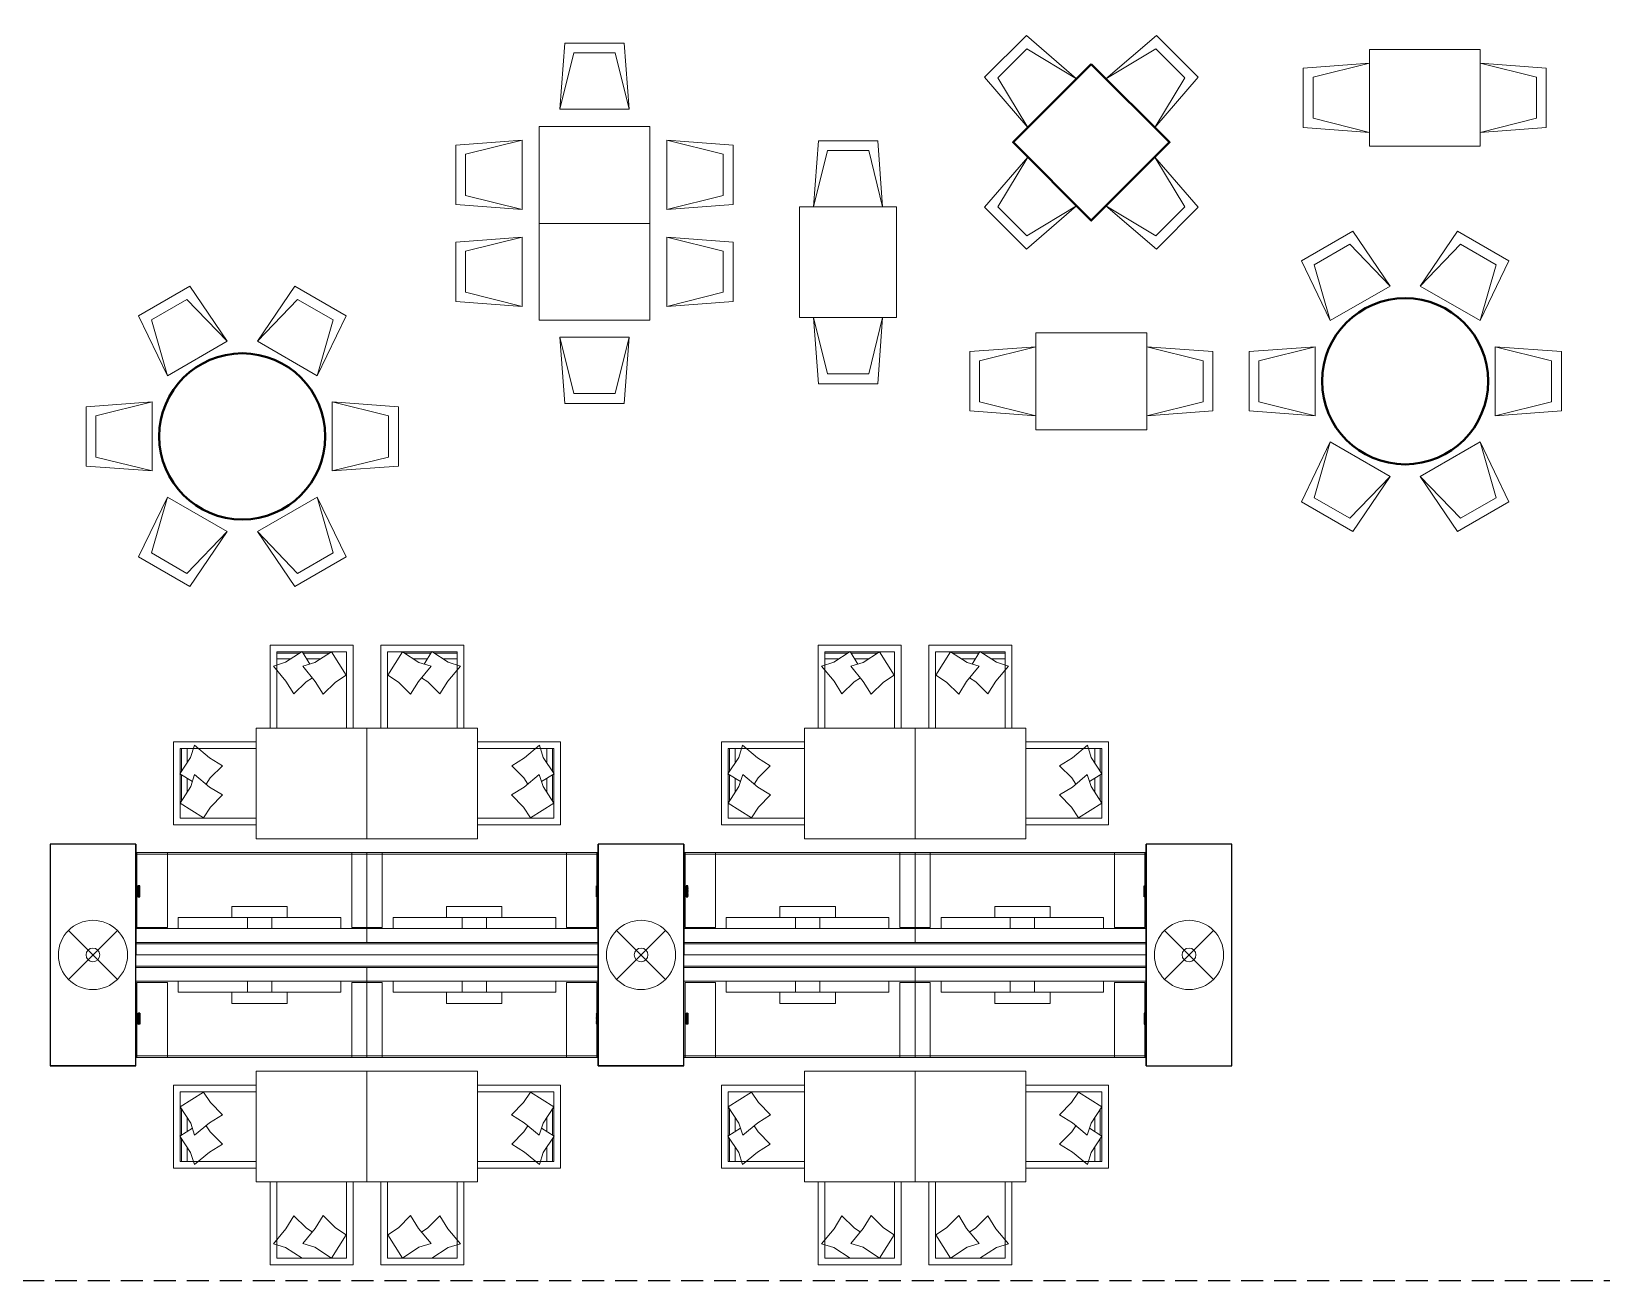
# Model space of a CAD drawing. Header units: millimetres. Extents: x 38967 to 51721, y 49836 to 53207.
# Drawn here: x 47547 to 48681, y 50767 to 51669 of the extents above; entities that cross this region are included whole.
import ezdxf

# ---------------------------------------------------------------- set-up
doc = ezdxf.new("R2010")
doc.units = ezdxf.units.MM
doc.header["$LTSCALE"] = 5
doc.linetypes.add('HIDDEN2', pattern=[4.7625, 3.175, -1.5875])
for name, color, linetype in [('elev3', 8, 'Continuous'), ('trace_down', 8, 'HIDDEN2'), ('ZF_OLCU', 8, 'Continuous')]:
    doc.layers.add(name, color=color, linetype=linetype)
for name, color, linetype, lineweight in [('Zf_', 1, 'Continuous', 40), ('Zf_AYDINLATMA', 6, 'Continuous', 9), ('zf_tefris', 84, 'Continuous', 5)]:
    doc.layers.add(name, color=color, linetype=linetype, lineweight=lineweight)
pattern_1 = [(135, (208161.31133, -326859.04429), (0.08838834765, 0.08838834765), [])]
pattern_2 = [(45, (-111789.42523, -326859.04429), (-0.08838834765, 0.08838834765), [])]
pattern_3 = [(135, (207765.26649, -326859.04429), (0.08838834765, 0.08838834765), [])]
pattern_4 = [(45, (-112185.47006, -326859.04429), (-0.08838834765, 0.08838834765), [])]

msp = doc.modelspace()

# ---------------------------------------------------------------- hatches: boundary and pattern name
at = {"layer": 'ZF_OLCU'}
h = msp.add_hatch(dxfattribs=at)
h.set_pattern_fill('ANSI31', color=256, angle=180, style=0)
h.set_pattern_definition(pattern_3)
h.paths.add_polyline_path([(47623.6, 51043.9), (47624.9, 51043.9), (47624.9, 51051.9), (47623.6, 51051.9)])
h = msp.add_hatch(dxfattribs=at)
h.set_pattern_fill('ANSI31', color=256, style=0)
h.set_pattern_definition(pattern_4)
h.paths.add_polyline_path([(47956.2, 51043.9), (47954.9, 51043.9), (47954.9, 51051.9), (47956.2, 51051.9)])
h = msp.add_hatch(dxfattribs=at)
h.set_pattern_fill('ANSI31', color=256, angle=180, style=0)
h.set_pattern_definition(pattern_1)
h.paths.add_polyline_path([(48019.7, 51043.9), (48021, 51043.9), (48021, 51051.9), (48019.7, 51051.9)])
h = msp.add_hatch(dxfattribs=at)
h.set_pattern_fill('ANSI31', color=256, style=0)
h.set_pattern_definition(pattern_2)
h.paths.add_polyline_path([(48352.2, 51043.9), (48350.9, 51043.9), (48350.9, 51051.9), (48352.2, 51051.9)])
h = msp.add_hatch(dxfattribs=at)
h.set_pattern_fill('ANSI31', color=256, angle=180, style=0)
h.set_pattern_definition(pattern_3)
h.paths.add_polyline_path([(47623.6, 50959.9), (47624.9, 50959.9), (47624.9, 50951.9), (47623.6, 50951.9)])
h = msp.add_hatch(dxfattribs=at)
h.set_pattern_fill('ANSI31', color=256, style=0)
h.set_pattern_definition(pattern_4)
h.paths.add_polyline_path([(47956.2, 50959.9), (47954.9, 50959.9), (47954.9, 50951.9), (47956.2, 50951.9)])
h = msp.add_hatch(dxfattribs=at)
h.set_pattern_fill('ANSI31', color=256, angle=180, style=0)
h.set_pattern_definition(pattern_1)
h.paths.add_polyline_path([(48019.7, 50959.9), (48021, 50959.9), (48021, 50951.9), (48019.7, 50951.9)])
h = msp.add_hatch(dxfattribs=at)
h.set_pattern_fill('ANSI31', color=256, style=0)
h.set_pattern_definition(pattern_2)
h.paths.add_polyline_path([(48352.2, 50959.9), (48350.9, 50959.9), (48350.9, 50951.9), (48352.2, 50951.9)])

# ---------------------------------------------------------------- linework, layer by layer
at = {"layer": 'elev3', "elevation": 0}
for points in [[(47560.1, 50921.9), (47622.2, 50921.9), (47622.2, 51081.9), (47560.1, 51081.9)], [(47956.2, 50921.9), (48018.2, 50921.9), (48018.2, 51081.9), (47956.2, 51081.9)], [(48352.2, 50921.9), (48414.2, 50921.9), (48414.2, 51081.9), (48352.2, 51081.9)]]:
    msp.add_lwpolyline(points, close=True, dxfattribs=at)
at = {"layer": 'trace_down'}
msp.add_lwpolyline([(46849.3, 51766.6), (46849.3, 50766.6), (50357.3, 50766.6), (50357.3, 51766.6)], dxfattribs=at)
at = {"layer": 'Zf_'}
for p, q in [((48312.6, 51645.5, 0), (48256.1, 51589, 0)), ((48256.1, 51589, 0), (48312.6, 51532.4, 0))]:
    msp.add_line(p, q, dxfattribs=at)
at = {"layer": 'Zf_', "elevation": 0}
msp.add_lwpolyline([(48312.6, 51645.5), (48369.2, 51589), (48312.6, 51532.4), (48256.1, 51589)], close=True, dxfattribs=at)
at = {"layer": 'Zf_'}
for centre in [(48539.4, 51416.3, 0), (47699, 51376.5, 0)]:
    msp.add_circle(centre, 60, dxfattribs=at)
at = {"layer": 'Zf_AYDINLATMA'}
for p, q in [((47608.8, 51019.6, 0), (47573.5, 50984.2, 0)), ((47608.8, 50984.2, 0), (47573.5, 51019.6, 0)), ((47608.8, 51019.6, 0), (47573.5, 50984.2, 0)), ((47608.8, 50984.2, 0), (47573.5, 51019.6, 0)), ((47608.8, 51019.6, 0), (47573.5, 50984.2, 0)), ((47608.8, 50984.2, 0), (47573.5, 51019.6, 0)), ((47608.8, 51019.6, 0), (47573.5, 50984.2, 0)), ((47608.8, 50984.2, 0), (47573.5, 51019.6, 0)), ((48004.9, 51019.6, 0), (47969.5, 50984.2, 0)), ((48004.9, 50984.2, 0), (47969.5, 51019.6, 0)), ((48004.9, 51019.6, 0), (47969.5, 50984.2, 0)), ((48004.9, 50984.2, 0), (47969.5, 51019.6, 0)), ((48004.9, 51019.6, 0), (47969.5, 50984.2, 0)), ((48004.9, 50984.2, 0), (47969.5, 51019.6, 0)), ((48004.9, 51019.6, 0), (47969.5, 50984.2, 0)), ((48004.9, 50984.2, 0), (47969.5, 51019.6, 0)), ((48400.9, 51019.6, 0), (48365.5, 50984.2, 0)), ((48400.9, 50984.2, 0), (48365.5, 51019.6, 0)), ((48400.9, 51019.6, 0), (48365.5, 50984.2, 0)), ((48400.9, 50984.2, 0), (48365.5, 51019.6, 0)), ((48365.5, 51019.6, 0), (48400.9, 50984.2, 0)), ((48365.5, 50984.2, 0), (48400.9, 51019.6, 0)), ((48365.5, 51019.6, 0), (48400.9, 50984.2, 0)), ((48365.5, 50984.2, 0), (48400.9, 51019.6, 0))]:
    msp.add_line(p, q, dxfattribs=at)
for centre, radius in [((47591.1, 51001.9, 0), 25), ((47591.1, 51001.9, 0), 25), ((47591.1, 51001.9, 0), 25), ((47591.1, 51001.9, 0), 25), ((47987.2, 51001.9, 0), 25), ((47987.2, 51001.9, 0), 25), ((47987.2, 51001.9, 0), 25), ((47987.2, 51001.9, 0), 25), ((48383.2, 51001.9, 0), 25), ((47591.1, 51001.9, 0), 5), ((47591.1, 51001.9, 0), 5), ((47591.1, 51001.9, 0), 5), ((47591.1, 51001.9, 0), 5), ((47987.2, 51001.9, 0), 5), ((47987.2, 51001.9, 0), 5), ((47987.2, 51001.9, 0), 5), ((47987.2, 51001.9, 0), 5), ((48383.2, 51001.9, 0), 5), ((48383.2, 51001.9, 0), 5), ((48383.2, 51001.9, 0), 5), ((48383.2, 51001.9, 0), 5)]:
    msp.add_circle(centre, radius, dxfattribs=at)
at = {"layer": 'ZF_OLCU'}
for p, q in [((47622.2, 51081.9, 0), (47622.2, 51001.9, 0)), ((47622.2, 51081.9, 0), (47622.2, 51001.9, 0)), ((47956.1, 51001.9, 0), (47956.1, 51081.9, 0)), ((47956.2, 51081.9, 0), (47956.2, 51001.9, 0)), ((48018.2, 51081.9, 0), (48018.2, 51001.9, 0)), ((48018.2, 51081.9, 0), (48018.2, 51001.9, 0)), ((48352.2, 51001.9, 0), (48352.2, 51081.9, 0)), ((48352.2, 51081.9, 0), (48352.2, 51001.9, 0)), ((47560.1, 51001.9, 0), (47560.1, 50921.9, 0)), ((47560.1, 51001.9, 0), (47560.1, 50921.9, 0)), ((47622.2, 50921.9, 0), (47622.2, 51001.9, 0)), ((47622.2, 50921.9, 0), (47622.2, 51001.9, 0)), ((47956.1, 51001.9, 0), (47956.1, 50921.9, 0)), ((47956.2, 51001.9, 0), (47956.2, 50921.9, 0)), ((47956.2, 51001.9, 0), (47956.2, 50921.9, 0)), ((47956.2, 50921.9, 0), (47956.2, 51001.9, 0)), ((48018.2, 50921.9, 0), (48018.2, 51001.9, 0)), ((48018.2, 50921.9, 0), (48018.2, 51001.9, 0)), ((48352.2, 51001.9, 0), (48352.2, 50921.9, 0)), ((48352.2, 50921.9, 0), (48352.2, 51001.9, 0)), ((47622.2, 50921.9, 0), (47560.1, 50921.9, 0)), ((47622.2, 50921.9, 0), (47560.1, 50921.9, 0)), ((48018.2, 50921.9, 0), (47956.2, 50921.9, 0)), ((48018.2, 50921.9, 0), (47956.2, 50921.9, 0))]:
    msp.add_line(p, q, dxfattribs=at)
at = {"layer": 'ZF_OLCU', "elevation": 0}
for points in [[(47623.6, 51043.9), (47624.9, 51043.9), (47624.9, 51051.9), (47623.6, 51051.9)], [(47956.2, 51043.9), (47954.9, 51043.9), (47954.9, 51051.9), (47956.2, 51051.9)], [(48019.7, 51043.9), (48021, 51043.9), (48021, 51051.9), (48019.7, 51051.9)], [(48352.2, 51043.9), (48350.9, 51043.9), (48350.9, 51051.9), (48352.2, 51051.9)], [(47623.6, 50959.9), (47624.9, 50959.9), (47624.9, 50951.9), (47623.6, 50951.9)], [(47956.2, 50959.9), (47954.9, 50959.9), (47954.9, 50951.9), (47956.2, 50951.9)], [(48019.7, 50959.9), (48021, 50959.9), (48021, 50951.9), (48019.7, 50951.9)], [(48352.2, 50959.9), (48350.9, 50959.9), (48350.9, 50951.9), (48352.2, 50951.9)]]:
    msp.add_lwpolyline(points, close=True, dxfattribs=at)
at = {"layer": 'zf_tefris'}
for p, q in [((47913.5, 51530.4, 0), (47913.5, 51600.4, 0)), ((47993.5, 51600.4, 0), (47913.5, 51600.4, 0)), ((47993.5, 51600.4, 0), (47993.5, 51530.4, 0)), ((47993.5, 51530.4, 0), (47993.5, 51600.4, 0)), ((47993.5, 51530.4, 0), (47913.5, 51530.4, 0)), ((47913.5, 51530.4, 0), (47993.5, 51530.4, 0)), ((47913.5, 51460.4, 0), (47913.5, 51530.4, 0)), ((47993.5, 51530.4, 0), (47993.5, 51460.4, 0)), ((47913.5, 51460.4, 0), (47993.5, 51460.4, 0)), ((47993.5, 51460.4, 0), (47913.5, 51460.4, 0)), ((47993.5, 51460.4, 0), (47913.5, 51460.4, 0)), ((47913.5, 51460.4, 0), (47993.5, 51460.4, 0)), ((48352.6, 51451.3, 0), (48272.6, 51451.3, 0)), ((48272.6, 51451.3, 0), (48352.6, 51451.3, 0)), ((48272.6, 51381.3, 0), (48272.6, 51451.3, 0)), ((48352.6, 51451.3, 0), (48352.6, 51381.3, 0)), ((48272.6, 51381.3, 0), (48352.6, 51381.3, 0)), ((48352.6, 51381.3, 0), (48272.6, 51381.3, 0)), ((47779.1, 51225.7, 0), (47719.1, 51225.7, 0)), ((47719.1, 51225.7, 0), (47719.1, 51165.8, 0)), ((47799.1, 51225.7, 0), (47859.1, 51225.7, 0)), ((47859.1, 51225.7, 0), (47859.1, 51165.8, 0)), ((48175.2, 51225.7, 0), (48115.2, 51225.7, 0)), ((48115.2, 51225.7, 0), (48115.2, 51165.8, 0)), ((48195.2, 51225.7, 0), (48255.2, 51225.7, 0)), ((48255.2, 51225.7, 0), (48255.2, 51165.8, 0)), ((47649.3, 51095.8, 0), (47649.3, 51155.8, 0)), ((47649.3, 51155.8, 0), (47709.1, 51155.8, 0)), ((47928.9, 51155.8, 0), (47869.1, 51155.8, 0)), ((47928.9, 51095.8, 0), (47928.9, 51155.8, 0)), ((48045.4, 51095.8, 0), (48045.4, 51155.8, 0)), ((48045.4, 51155.8, 0), (48105.2, 51155.8, 0)), ((48325, 51155.8, 0), (48265.2, 51155.8, 0)), ((48325, 51095.8, 0), (48325, 51155.8, 0)), ((47622.2, 51075.8, 0), (47956.2, 51075.8, 0)), ((47622.2, 51075.8, 0), (47956.2, 51075.8, 0)), ((47622.2, 51074.8, 0), (47956.2, 51074.8, 0)), ((47622.2, 51074.8, 0), (47956.2, 51074.8, 0)), ((47789.1, 51021.9, 0), (47789.1, 51075.8, 0)), ((47789.1, 51020.9, 0), (47789.1, 51075.8, 0)), ((48018.2, 51075.8, 0), (48352.2, 51075.8, 0)), ((48018.2, 51075.8, 0), (48352.2, 51075.8, 0)), ((48018.2, 51074.8, 0), (48352.2, 51074.8, 0)), ((48018.2, 51074.8, 0), (48352.2, 51074.8, 0)), ((48185.2, 51021.9, 0), (48185.2, 51075.8, 0)), ((48185.2, 51020.9, 0), (48185.2, 51075.8, 0)), ((47622.2, 51020.9, 0), (47956.2, 51020.9, 0)), ((47789.1, 51021.9, 0), (47789.1, 51010.9, 0)), ((48018.2, 51020.9, 0), (48352.2, 51020.9, 0)), ((48185.2, 51021.9, 0), (48185.2, 51010.9, 0)), ((47622.2, 51010.9, 0), (47956.2, 51010.9, 0)), ((47622.2, 51010.9, 0), (47956.2, 51010.9, 0)), ((47956.2, 51009.9, 0), (47622.2, 51009.9, 0)), ((47956.2, 51009.9, 0), (47622.2, 51009.9, 0)), ((48018.2, 51010.9, 0), (48352.2, 51010.9, 0)), ((48018.2, 51010.9, 0), (48352.2, 51010.9, 0)), ((48352.2, 51009.9, 0), (48018.2, 51009.9, 0)), ((48352.2, 51009.9, 0), (48018.2, 51009.9, 0)), ((47622.2, 51001.9, 0), (47956.2, 51001.9, 0)), ((47956.2, 51001.9, 0), (47622.2, 51001.9, 0)), ((48018.2, 51001.9, 0), (48352.2, 51001.9, 0)), ((48352.2, 51001.9, 0), (48018.2, 51001.9, 0)), ((47956.2, 50993.9, 0), (47622.2, 50993.9, 0)), ((47956.2, 50993.9, 0), (47622.2, 50993.9, 0)), ((47622.2, 50992.9, 0), (47956.2, 50992.9, 0)), ((47622.2, 50992.9, 0), (47956.2, 50992.9, 0)), ((47789.1, 50981.9, 0), (47789.1, 50992.9, 0)), ((48352.2, 50993.9, 0), (48018.2, 50993.9, 0)), ((48352.2, 50993.9, 0), (48018.2, 50993.9, 0)), ((48018.2, 50992.9, 0), (48352.2, 50992.9, 0)), ((48018.2, 50992.9, 0), (48352.2, 50992.9, 0)), ((48185.2, 50981.9, 0), (48185.2, 50992.9, 0)), ((47622.2, 50982.9, 0), (47956.2, 50982.9, 0)), ((47789.1, 50982.9, 0), (47789.1, 50927.9, 0)), ((47789.1, 50981.9, 0), (47789.1, 50927.9, 0)), ((48018.2, 50982.9, 0), (48352.2, 50982.9, 0)), ((48185.2, 50982.9, 0), (48185.2, 50927.9, 0)), ((48185.2, 50981.9, 0), (48185.2, 50927.9, 0)), ((47622.2, 50928.9, 0), (47956.2, 50928.9, 0)), ((47622.2, 50928.9, 0), (47956.2, 50928.9, 0)), ((47622.2, 50927.9, 0), (47956.2, 50927.9, 0)), ((47622.2, 50927.9, 0), (47956.2, 50927.9, 0)), ((48018.2, 50928.9, 0), (48352.2, 50928.9, 0)), ((48018.2, 50928.9, 0), (48352.2, 50928.9, 0)), ((48018.2, 50927.9, 0), (48352.2, 50927.9, 0)), ((48018.2, 50927.9, 0), (48352.2, 50927.9, 0)), ((47649.3, 50907.9, 0), (47649.3, 50847.9, 0)), ((47928.9, 50907.9, 0), (47928.9, 50847.9, 0)), ((48045.4, 50907.9, 0), (48045.4, 50847.9, 0)), ((48325, 50907.9, 0), (48325, 50847.9, 0)), ((47649.3, 50847.9, 0), (47709.1, 50847.9, 0)), ((47928.9, 50847.9, 0), (47869.1, 50847.9, 0)), ((48045.4, 50847.9, 0), (48105.2, 50847.9, 0)), ((48325, 50847.9, 0), (48265.2, 50847.9, 0)), ((47719.1, 50778.1, 0), (47719.1, 50837.9, 0)), ((47859.1, 50778.1, 0), (47859.1, 50837.9, 0)), ((48115.2, 50778.1, 0), (48115.2, 50837.9, 0)), ((48255.2, 50778.1, 0), (48255.2, 50837.9, 0))]:
    msp.add_line(p, q, dxfattribs=at)
at = {"layer": 'zf_tefris', "elevation": 0}
for points in [[(48265.7, 51666.2), (48235.4, 51635.9), (48266.7, 51599.6), (48302, 51634.9)], [(48359.6, 51666.2), (48389.9, 51635.9), (48358.6, 51599.6), (48323.2, 51634.9)], [(47932.1, 51660.6), (47974.9, 51660.6), (47978.5, 51612.8), (47928.5, 51612.8)], [(47938.6, 51653.5), (47968.4, 51653.5), (47978.5, 51612.8), (47928.5, 51612.8)], [(48266.1, 51656.5), (48245.1, 51635.5), (48266.7, 51599.6), (48302, 51634.9)], [(48359.2, 51656.5), (48380.2, 51635.5), (48358.6, 51599.6), (48323.2, 51634.9)], [(48513.6, 51586.1), (48593.6, 51586.1), (48593.6, 51656.1), (48513.6, 51656.1)], [(48465.7, 51599.7), (48465.7, 51642.6), (48513.6, 51646.1), (48513.6, 51596.1)], [(48472.9, 51606.3), (48472.9, 51636), (48513.6, 51646.1), (48513.6, 51596.1)], [(48641.4, 51599.7), (48641.4, 51642.6), (48593.6, 51646.1), (48593.6, 51596.1)], [(48634.3, 51606.3), (48634.3, 51636), (48593.6, 51646.1), (48593.6, 51596.1)], [(47853.3, 51544), (47853.3, 51586.9), (47901.2, 51590.4), (47901.2, 51540.4)], [(47860.4, 51550.6), (47860.4, 51580.3), (47901.2, 51590.4), (47901.2, 51540.4)], [(48053.7, 51544), (48053.7, 51586.9), (48005.8, 51590.4), (48005.8, 51540.4)], [(48046.5, 51550.6), (48046.5, 51580.3), (48005.8, 51590.4), (48005.8, 51540.4)], [(48115.4, 51590.1), (48158.2, 51590.1), (48161.8, 51542.3), (48111.8, 51542.3)], [(48121.9, 51583), (48151.7, 51583), (48161.8, 51542.3), (48111.8, 51542.3)], [(48235.4, 51542), (48265.7, 51511.7), (48302, 51543), (48266.7, 51578.3)], [(48245.1, 51542.4), (48266.1, 51521.4), (48302, 51543), (48266.7, 51578.3)], [(48389.9, 51542), (48359.6, 51511.7), (48323.2, 51543), (48358.6, 51578.3)], [(48380.2, 51542.4), (48359.2, 51521.4), (48323.2, 51543), (48358.6, 51578.3)], [(48171.8, 51462.3), (48101.8, 51462.3), (48101.8, 51542.3), (48171.8, 51542.3)], [(47853.3, 51516.9), (47853.3, 51474), (47901.2, 51470.4), (47901.2, 51520.4)], [(47860.4, 51510.3), (47860.4, 51480.6), (47901.2, 51470.4), (47901.2, 51520.4)], [(48053.7, 51516.9), (48053.7, 51474), (48005.8, 51470.4), (48005.8, 51520.4)], [(48046.5, 51510.3), (48046.5, 51480.6), (48005.8, 51470.4), (48005.8, 51520.4)], [(48464.5, 51503.3), (48501.6, 51524.7), (48528.6, 51485.1), (48485.3, 51460.1)], [(48577.3, 51524.7), (48614.4, 51503.3), (48593.6, 51460.1), (48550.3, 51485.1)], [(48473.7, 51500.4), (48499.5, 51515.3), (48528.6, 51485.1), (48485.3, 51460.1)], [(48579.4, 51515.3), (48605.2, 51500.4), (48593.6, 51460.1), (48550.3, 51485.1)], [(47624, 51463.5), (47661.1, 51484.9), (47688.2, 51445.3), (47644.9, 51420.3)], [(47736.9, 51484.9), (47774, 51463.5), (47753.2, 51420.3), (47709.9, 51445.3)], [(47633.3, 51460.6), (47659, 51475.5), (47688.2, 51445.3), (47644.9, 51420.3)], [(47739, 51475.5), (47764.7, 51460.6), (47753.2, 51420.3), (47709.9, 51445.3)], [(48115.4, 51414.4), (48158.2, 51414.4), (48161.8, 51462.3), (48111.8, 51462.3)], [(48121.9, 51421.6), (48151.7, 51421.6), (48161.8, 51462.3), (48111.8, 51462.3)], [(47932.1, 51400.2), (47974.9, 51400.2), (47978.5, 51448.1), (47928.5, 51448.1)], [(47938.6, 51407.4), (47968.4, 51407.4), (47978.5, 51448.1), (47928.5, 51448.1)], [(48224.8, 51394.9), (48224.8, 51437.7), (48272.6, 51441.3), (48272.6, 51391.3)], [(48231.9, 51401.4), (48231.9, 51431.1), (48272.6, 51441.3), (48272.6, 51391.3)], [(48400.5, 51394.9), (48400.5, 51437.7), (48352.6, 51441.3), (48352.6, 51391.3)], [(48393.4, 51401.4), (48393.4, 51431.1), (48352.6, 51441.3), (48352.6, 51391.3)], [(48426.6, 51394.9), (48426.6, 51437.7), (48474.4, 51441.3), (48474.4, 51391.3)], [(48433.7, 51401.4), (48433.7, 51431.1), (48474.4, 51441.3), (48474.4, 51391.3)], [(48652.3, 51437.7), (48652.3, 51394.9), (48604.4, 51391.3), (48604.4, 51441.3)], [(48645.2, 51431.1), (48645.2, 51401.4), (48604.4, 51391.3), (48604.4, 51441.3)], [(47586.2, 51355.1), (47586.2, 51397.9), (47634, 51401.5), (47634, 51351.5)], [(47593.3, 51361.6), (47593.3, 51391.3), (47634, 51401.5), (47634, 51351.5)], [(47811.9, 51397.9), (47811.9, 51355.1), (47764, 51351.5), (47764, 51401.5)], [(47804.7, 51391.3), (47804.7, 51361.6), (47764, 51351.5), (47764, 51401.5)], [(48501.6, 51307.8), (48464.5, 51329.3), (48485.3, 51372.5), (48528.6, 51347.5)], [(48499.5, 51317.3), (48473.7, 51332.2), (48485.3, 51372.5), (48528.6, 51347.5)], [(48614.4, 51329.3), (48577.3, 51307.8), (48550.3, 51347.5), (48593.6, 51372.5)], [(48605.2, 51332.2), (48579.4, 51317.3), (48550.3, 51347.5), (48593.6, 51372.5)], [(47661.1, 51268), (47624, 51289.5), (47644.9, 51332.7), (47688.2, 51307.7)], [(47659, 51277.5), (47633.3, 51292.4), (47644.9, 51332.7), (47688.2, 51307.7)], [(47774, 51289.5), (47736.9, 51268), (47709.9, 51307.7), (47753.2, 51332.7)], [(47764.7, 51292.4), (47739, 51277.5), (47709.9, 51307.7), (47753.2, 51332.7)], [(47779.1, 51225.7), (47719.1, 51225.7), (47719.1, 51165.8), (47779.1, 51165.8)], [(47799.1, 51225.7), (47859.1, 51225.7), (47859.1, 51165.8), (47799.1, 51165.8)], [(48175.2, 51225.7), (48115.2, 51225.7), (48115.2, 51165.8), (48175.2, 51165.8)], [(48195.2, 51225.7), (48255.2, 51225.7), (48255.2, 51165.8), (48195.2, 51165.8)], [(47774.3, 51220.9), (47723.9, 51220.9), (47723.9, 51165.8), (47774.3, 51165.8)], [(47803.9, 51220.9), (47854.3, 51220.9), (47854.3, 51165.8), (47803.9, 51165.8)], [(48170.4, 51220.9), (48120, 51220.9), (48120, 51165.8), (48170.4, 51165.8)], [(48200, 51220.9), (48250.4, 51220.9), (48250.4, 51165.8), (48200, 51165.8)], [(47709.1, 51165.8), (47789.1, 51165.8), (47789.1, 51085.8), (47709.1, 51085.8)], [(47869.1, 51165.8), (47789.1, 51165.8), (47789.1, 51085.8), (47869.1, 51085.8)], [(48105.2, 51165.8), (48185.2, 51165.8), (48185.2, 51085.8), (48105.2, 51085.8)], [(48265.2, 51165.8), (48185.2, 51165.8), (48185.2, 51085.8), (48265.2, 51085.8)], [(47649.3, 51095.8), (47649.3, 51155.8), (47709.1, 51155.8), (47709.1, 51095.8)], [(47928.9, 51095.8), (47928.9, 51155.8), (47869.1, 51155.8), (47869.1, 51095.8)], [(48045.4, 51095.8), (48045.4, 51155.8), (48105.2, 51155.8), (48105.2, 51095.8)], [(48325, 51095.8), (48325, 51155.8), (48265.2, 51155.8), (48265.2, 51095.8)], [(47654.1, 51100.6), (47654.1, 51151), (47709.1, 51151), (47709.1, 51100.6)], [(47924.1, 51100.6), (47924.1, 51151), (47869.1, 51151), (47869.1, 51100.6)], [(48050.2, 51100.6), (48050.2, 51151), (48105.2, 51151), (48105.2, 51100.6)], [(48320.2, 51100.6), (48320.2, 51151), (48265.2, 51151), (48265.2, 51100.6)], [(47622.9, 51021.8), (47622.9, 51075.8), (47644.9, 51075.8), (47644.9, 51021.8)], [(47800.1, 51021.8), (47800.1, 51075.8), (47778.1, 51075.8), (47778.1, 51021.8)], [(47955.3, 51021.8), (47955.3, 51075.8), (47933.3, 51075.8), (47933.3, 51021.8)], [(48019, 51021.8), (48019, 51075.8), (48041, 51075.8), (48041, 51021.8)], [(48196.2, 51021.8), (48196.2, 51075.8), (48174.2, 51075.8), (48174.2, 51021.8)], [(48351.3, 51021.8), (48351.3, 51075.8), (48329.3, 51075.8), (48329.3, 51021.8)], [(47691.5, 51036.9), (47691.5, 51028.9), (47731.5, 51028.9), (47731.5, 51036.9)], [(47886.7, 51036.9), (47886.7, 51028.9), (47846.7, 51028.9), (47846.7, 51036.9)], [(48087.6, 51036.9), (48087.6, 51028.9), (48127.6, 51028.9), (48127.6, 51036.9)], [(48282.8, 51036.9), (48282.8, 51028.9), (48242.8, 51028.9), (48242.8, 51036.9)], [(47652.8, 51020.9), (47652.8, 51028.9), (47702.8, 51028.9), (47702.8, 51020.9)], [(47720.3, 51020.9), (47720.3, 51028.9), (47770.3, 51028.9), (47770.3, 51020.9)], [(47808, 51020.9), (47808, 51028.9), (47858, 51028.9), (47858, 51020.9)], [(47875.5, 51020.9), (47875.5, 51028.9), (47925.5, 51028.9), (47925.5, 51020.9)], [(48048.8, 51020.9), (48048.8, 51028.9), (48098.8, 51028.9), (48098.8, 51020.9)], [(48116.3, 51020.9), (48116.3, 51028.9), (48166.3, 51028.9), (48166.3, 51020.9)], [(48204, 51020.9), (48204, 51028.9), (48254, 51028.9), (48254, 51020.9)], [(48271.5, 51020.9), (48271.5, 51028.9), (48321.5, 51028.9), (48321.5, 51020.9)], [(47622.9, 50981.9), (47622.9, 50927.9), (47644.9, 50927.9), (47644.9, 50981.9)], [(47652.8, 50982.9), (47652.8, 50974.9), (47702.8, 50974.9), (47702.8, 50982.9)], [(47691.5, 50966.9), (47691.5, 50974.9), (47731.5, 50974.9), (47731.5, 50966.9)], [(47720.3, 50982.9), (47720.3, 50974.9), (47770.3, 50974.9), (47770.3, 50982.9)], [(47800.1, 50981.9), (47800.1, 50927.9), (47778.1, 50927.9), (47778.1, 50981.9)], [(47808, 50982.9), (47808, 50974.9), (47858, 50974.9), (47858, 50982.9)], [(47886.7, 50966.9), (47886.7, 50974.9), (47846.7, 50974.9), (47846.7, 50966.9)], [(47875.5, 50982.9), (47875.5, 50974.9), (47925.5, 50974.9), (47925.5, 50982.9)], [(47955.3, 50981.9), (47955.3, 50927.9), (47933.3, 50927.9), (47933.3, 50981.9)], [(48019, 50981.9), (48019, 50927.9), (48041, 50927.9), (48041, 50981.9)], [(48048.8, 50982.9), (48048.8, 50974.9), (48098.8, 50974.9), (48098.8, 50982.9)], [(48087.6, 50966.9), (48087.6, 50974.9), (48127.6, 50974.9), (48127.6, 50966.9)], [(48116.3, 50982.9), (48116.3, 50974.9), (48166.3, 50974.9), (48166.3, 50982.9)], [(48196.2, 50981.9), (48196.2, 50927.9), (48174.2, 50927.9), (48174.2, 50981.9)], [(48204, 50982.9), (48204, 50974.9), (48254, 50974.9), (48254, 50982.9)], [(48282.8, 50966.9), (48282.8, 50974.9), (48242.8, 50974.9), (48242.8, 50966.9)], [(48271.5, 50982.9), (48271.5, 50974.9), (48321.5, 50974.9), (48321.5, 50982.9)], [(48351.3, 50981.9), (48351.3, 50927.9), (48329.3, 50927.9), (48329.3, 50981.9)], [(47709.1, 50837.9), (47789.1, 50837.9), (47789.1, 50917.9), (47709.1, 50917.9)], [(47869.1, 50837.9), (47789.1, 50837.9), (47789.1, 50917.9), (47869.1, 50917.9)], [(48105.2, 50837.9), (48185.2, 50837.9), (48185.2, 50917.9), (48105.2, 50917.9)], [(48265.2, 50837.9), (48185.2, 50837.9), (48185.2, 50917.9), (48265.2, 50917.9)], [(47649.3, 50907.9), (47649.3, 50847.9), (47709.1, 50847.9), (47709.1, 50907.9)], [(47928.9, 50907.9), (47928.9, 50847.9), (47869.1, 50847.9), (47869.1, 50907.9)], [(48045.4, 50907.9), (48045.4, 50847.9), (48105.2, 50847.9), (48105.2, 50907.9)], [(48325, 50907.9), (48325, 50847.9), (48265.2, 50847.9), (48265.2, 50907.9)], [(47654.1, 50903.1), (47654.1, 50852.7), (47709.1, 50852.7), (47709.1, 50903.1)], [(47924.1, 50903.1), (47924.1, 50852.7), (47869.1, 50852.7), (47869.1, 50903.1)], [(48050.2, 50903.1), (48050.2, 50852.7), (48105.2, 50852.7), (48105.2, 50903.1)], [(48320.2, 50903.1), (48320.2, 50852.7), (48265.2, 50852.7), (48265.2, 50903.1)], [(47779.1, 50778.1), (47719.1, 50778.1), (47719.1, 50837.9), (47779.1, 50837.9)], [(47774.3, 50782.9), (47723.9, 50782.9), (47723.9, 50837.9), (47774.3, 50837.9)], [(47799.1, 50778.1), (47859.1, 50778.1), (47859.1, 50837.9), (47799.1, 50837.9)], [(47803.9, 50782.9), (47854.3, 50782.9), (47854.3, 50837.9), (47803.9, 50837.9)], [(48175.2, 50778.1), (48115.2, 50778.1), (48115.2, 50837.9), (48175.2, 50837.9)], [(48170.4, 50782.9), (48120, 50782.9), (48120, 50837.9), (48170.4, 50837.9)], [(48195.2, 50778.1), (48255.2, 50778.1), (48255.2, 50837.9), (48195.2, 50837.9)], [(48200, 50782.9), (48250.4, 50782.9), (48250.4, 50837.9), (48200, 50837.9)]]:
    msp.add_lwpolyline(points, close=True, dxfattribs=at)
for points in [[(47749.7, 51202.1), (47745.2, 51199.1), (47736.3, 51190.4), (47730.6, 51199.7), (47721.6, 51210.5), (47730.3, 51213.3), (47742.2, 51221)], [(47734.3, 51215.8), (47723.9, 51215.8), (47723.9, 51219.8), (47740.4, 51219.8)], [(47742.2, 51221), (47747.9, 51212)], [(47763.4, 51220.9), (47774, 51204), (47766.4, 51199), (47757.5, 51190.2), (47751.8, 51199.5), (47742.7, 51210.4), (47751.5, 51213.1), (47763.4, 51220.9)], [(47743, 51219.8), (47761.8, 51219.8)], [(47755.7, 51215.8), (47745.5, 51215.8)], [(47814.9, 51220.9), (47804.3, 51204), (47811.9, 51199), (47820.7, 51190.2), (47826.4, 51199.5), (47835.5, 51210.4), (47826.7, 51213.1), (47814.9, 51220.9)], [(47835.3, 51219.8), (47816.5, 51219.8)], [(47822.6, 51215.8), (47832.8, 51215.8)], [(47828.6, 51202.1), (47833, 51199.1), (47841.9, 51190.4), (47847.6, 51199.7), (47856.7, 51210.5), (47847.9, 51213.3), (47836, 51221)], [(47836, 51221), (47830.4, 51212)], [(47843.9, 51215.8), (47854.3, 51215.8), (47854.3, 51219.8), (47837.8, 51219.8)], [(48145.7, 51202.1), (48141.3, 51199.1), (48132.4, 51190.4), (48126.7, 51199.7), (48117.6, 51210.5), (48126.4, 51213.3), (48138.3, 51221)], [(48130.3, 51215.8), (48120, 51215.8), (48120, 51219.8), (48136.4, 51219.8)], [(48138.3, 51221), (48143.9, 51212)], [(48159.4, 51220.9), (48170, 51204), (48162.4, 51199), (48153.6, 51190.2), (48147.8, 51199.5), (48138.8, 51210.4), (48147.6, 51213.1), (48159.4, 51220.9)], [(48139, 51219.8), (48157.8, 51219.8)], [(48151.7, 51215.8), (48141.5, 51215.8)], [(48210.9, 51220.9), (48200.3, 51204), (48207.9, 51199), (48216.8, 51190.2), (48222.5, 51199.5), (48231.5, 51210.4), (48222.8, 51213.1), (48210.9, 51220.9)], [(48231.3, 51219.8), (48212.5, 51219.8)], [(48218.6, 51215.8), (48228.8, 51215.8)], [(48224.6, 51202.1), (48229.1, 51199.1), (48237.9, 51190.4), (48243.7, 51199.7), (48252.7, 51210.5), (48244, 51213.3), (48232.1, 51221)], [(48232.1, 51221), (48226.4, 51212)], [(48240, 51215.8), (48250.4, 51215.8), (48250.4, 51219.8), (48233.9, 51219.8)], [(47672.9, 51125.3), (47675.9, 51129.8), (47684.6, 51138.6), (47675.3, 51144.3), (47664.5, 51153.4), (47661.7, 51144.6), (47654, 51132.8)], [(47659.1, 51140.7), (47659.1, 51151), (47655.2, 51151), (47655.2, 51134.6)], [(47905.3, 51125.3), (47902.4, 51129.8), (47893.7, 51138.6), (47903, 51144.3), (47913.8, 51153.4), (47916.5, 51144.6), (47924.3, 51132.8)], [(47919.1, 51140.7), (47919.1, 51151), (47923.1, 51151), (47923.1, 51134.6)], [(48069, 51125.3), (48071.9, 51129.8), (48080.6, 51138.6), (48071.3, 51144.3), (48060.5, 51153.4), (48057.8, 51144.6), (48050, 51132.8)], [(48055.2, 51140.7), (48055.2, 51151), (48051.2, 51151), (48051.2, 51134.6)], [(48301.4, 51125.3), (48298.4, 51129.8), (48289.7, 51138.6), (48299, 51144.3), (48309.8, 51153.4), (48312.6, 51144.6), (48320.3, 51132.8)], [(48315.2, 51140.7), (48315.2, 51151), (48319.1, 51151), (48319.1, 51134.6)], [(47654, 51132.8), (47663, 51127.1)], [(47654.1, 51111.6), (47671, 51101), (47676, 51108.6), (47684.7, 51117.5), (47675.4, 51123.2), (47664.6, 51132.2), (47661.9, 51123.5), (47654.1, 51111.6)], [(47655.2, 51132), (47655.2, 51113.2)], [(47924.1, 51111.6), (47907.3, 51101), (47902.2, 51108.6), (47893.5, 51117.5), (47902.8, 51123.2), (47913.6, 51132.2), (47916.4, 51123.5), (47924.1, 51111.6)], [(47924.3, 51132.8), (47915.2, 51127.1)], [(47923.1, 51132), (47923.1, 51113.2)], [(48050, 51132.8), (48059, 51127.1)], [(48050.2, 51111.6), (48067, 51101), (48072.1, 51108.6), (48080.8, 51117.5), (48071.5, 51123.2), (48060.7, 51132.2), (48057.9, 51123.5), (48050.2, 51111.6)], [(48051.2, 51132), (48051.2, 51113.2)], [(48320.2, 51111.6), (48303.3, 51101), (48298.3, 51108.6), (48289.6, 51117.5), (48298.9, 51123.2), (48309.7, 51132.2), (48312.4, 51123.5), (48320.2, 51111.6)], [(48320.3, 51132.8), (48311.3, 51127.1)], [(48319.1, 51132), (48319.1, 51113.2)], [(47659.1, 51119.3), (47659.1, 51129.5)], [(47919.1, 51119.3), (47919.1, 51129.5)], [(48055.2, 51119.3), (48055.2, 51129.5)], [(48315.2, 51119.3), (48315.2, 51129.5)], [(47654.1, 50892.2), (47671, 50902.8), (47676, 50895.2), (47684.7, 50886.3), (47675.4, 50880.6), (47664.6, 50871.6), (47661.9, 50880.3), (47654.1, 50892.2)], [(47924.1, 50892.2), (47907.3, 50902.8), (47902.2, 50895.2), (47893.5, 50886.3), (47902.8, 50880.6), (47913.6, 50871.6), (47916.4, 50880.3), (47924.1, 50892.2)], [(48050.2, 50892.2), (48067, 50902.8), (48072.1, 50895.2), (48080.8, 50886.3), (48071.5, 50880.6), (48060.7, 50871.6), (48057.9, 50880.3), (48050.2, 50892.2)], [(48320.2, 50892.2), (48303.3, 50902.8), (48298.3, 50895.2), (48289.6, 50886.3), (48298.9, 50880.6), (48309.7, 50871.6), (48312.4, 50880.3), (48320.2, 50892.2)], [(47655.2, 50871.8), (47655.2, 50890.6)], [(47659.1, 50884.5), (47659.1, 50874.3)], [(47919.1, 50884.5), (47919.1, 50874.3)], [(47923.1, 50871.8), (47923.1, 50890.6)], [(48051.2, 50871.8), (48051.2, 50890.6)], [(48055.2, 50884.5), (48055.2, 50874.3)], [(48315.2, 50884.5), (48315.2, 50874.3)], [(48319.1, 50871.8), (48319.1, 50890.6)], [(47672.9, 50878.5), (47675.9, 50874), (47684.6, 50865.2), (47675.3, 50859.5), (47664.5, 50850.4), (47661.7, 50859.2), (47654, 50871)], [(47654, 50871), (47663, 50876.7)], [(47905.3, 50878.5), (47902.4, 50874), (47893.7, 50865.2), (47903, 50859.5), (47913.8, 50850.4), (47916.5, 50859.2), (47924.3, 50871)], [(47924.3, 50871), (47915.2, 50876.7)], [(48069, 50878.5), (48071.9, 50874), (48080.6, 50865.2), (48071.3, 50859.5), (48060.5, 50850.4), (48057.8, 50859.2), (48050, 50871)], [(48050, 50871), (48059, 50876.7)], [(48301.4, 50878.5), (48298.4, 50874), (48289.7, 50865.2), (48299, 50859.5), (48309.8, 50850.4), (48312.6, 50859.2), (48320.3, 50871)], [(48320.3, 50871), (48311.3, 50876.7)], [(47659.1, 50863.1), (47659.1, 50852.7), (47655.2, 50852.7), (47655.2, 50869.2)], [(47919.1, 50863.1), (47919.1, 50852.7), (47923.1, 50852.7), (47923.1, 50869.2)], [(48055.2, 50863.1), (48055.2, 50852.7), (48051.2, 50852.7), (48051.2, 50869.2)], [(48315.2, 50863.1), (48315.2, 50852.7), (48319.1, 50852.7), (48319.1, 50869.2)], [(47763.4, 50782.9), (47774, 50799.8), (47766.4, 50804.8), (47757.5, 50813.6), (47751.8, 50804.3), (47742.7, 50793.4), (47751.5, 50790.7), (47763.4, 50782.9)], [(47814.9, 50782.9), (47804.3, 50799.8), (47811.9, 50804.8), (47820.7, 50813.6), (47826.4, 50804.3), (47835.5, 50793.4), (47826.7, 50790.7), (47814.9, 50782.9)], [(48159.4, 50782.9), (48170, 50799.8), (48162.4, 50804.8), (48153.6, 50813.6), (48147.8, 50804.3), (48138.8, 50793.4), (48147.6, 50790.7), (48159.4, 50782.9)], [(48210.9, 50782.9), (48200.3, 50799.8), (48207.9, 50804.8), (48216.8, 50813.6), (48222.5, 50804.3), (48231.5, 50793.4), (48222.8, 50790.7), (48210.9, 50782.9)], [(47749.7, 50801.7), (47745.2, 50804.7), (47736.3, 50813.4), (47730.6, 50804.1), (47721.6, 50793.3), (47730.3, 50790.5), (47742.2, 50782.8)], [(47828.6, 50801.7), (47833, 50804.7), (47841.9, 50813.4), (47847.6, 50804.1), (47856.7, 50793.3), (47847.9, 50790.5), (47836, 50782.8)], [(48145.7, 50801.7), (48141.3, 50804.7), (48132.4, 50813.4), (48126.7, 50804.1), (48117.6, 50793.3), (48126.4, 50790.5), (48138.3, 50782.8)], [(48224.6, 50801.7), (48229.1, 50804.7), (48237.9, 50813.4), (48243.7, 50804.1), (48252.7, 50793.3), (48244, 50790.5), (48232.1, 50782.8)]]:
    msp.add_lwpolyline(points, dxfattribs=at)

doc.saveas('drawing.dxf')
